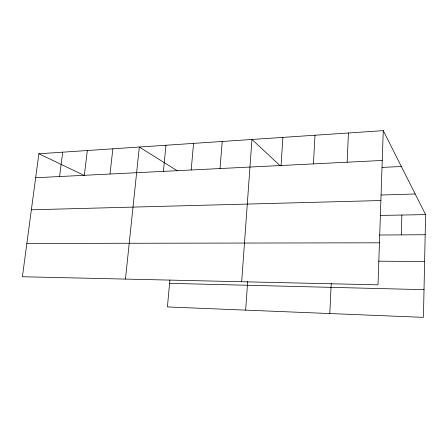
<?xml version="1.0" encoding="UTF-8"?>
<svg xmlns="http://www.w3.org/2000/svg" width="448" height="448" viewBox="0 0 448 448"><rect width="100%" height="100%" fill="white"/><g stroke="black" fill="none" stroke-linecap="round" stroke-linejoin="round"><path stroke-width="0.67" d="M383.258 130.642L378.017 284.833L22.4 276.746L38.881 153.776L383.258 130.642L425.6 214.614L423.433 317.358L167.412 306.947L169.904 279.983M401.324 234.881L401.873 215.034M347.144 162.21L348.432 132.978M329.801 313.55L331.223 283.343M313.449 163.89L314.994 135.223M281.081 165.502L282.862 137.385M245.65 310.128L247.688 281.266M241.674 281.73L251.961 139.462L280.342 165.894M220.024 168.543L222.214 141.462M191.19 169.982L193.564 143.382M163.414 171.366L165.956 145.236M125.457 279.087L139.322 147.028L177.374 170.856M110.018 174.026L112.862 148.803M84.353 175.308L87.332 150.522M59.59 176.54L62.686 152.174M35.672 177.733L382.245 160.462M382.144 167.395L401.346 166.516M381.041 195.02L415.206 194.006M31.371 209.793L380.878 200.536M380.178 215.421L425.6 214.614M379.473 235.021L425.174 234.73M26.863 243.449L379.445 242.81M378.582 261.167L424.609 261.576M169.596 283.332L424.021 289.666M38.881 153.776L84.017 175.342"/></g></svg>
